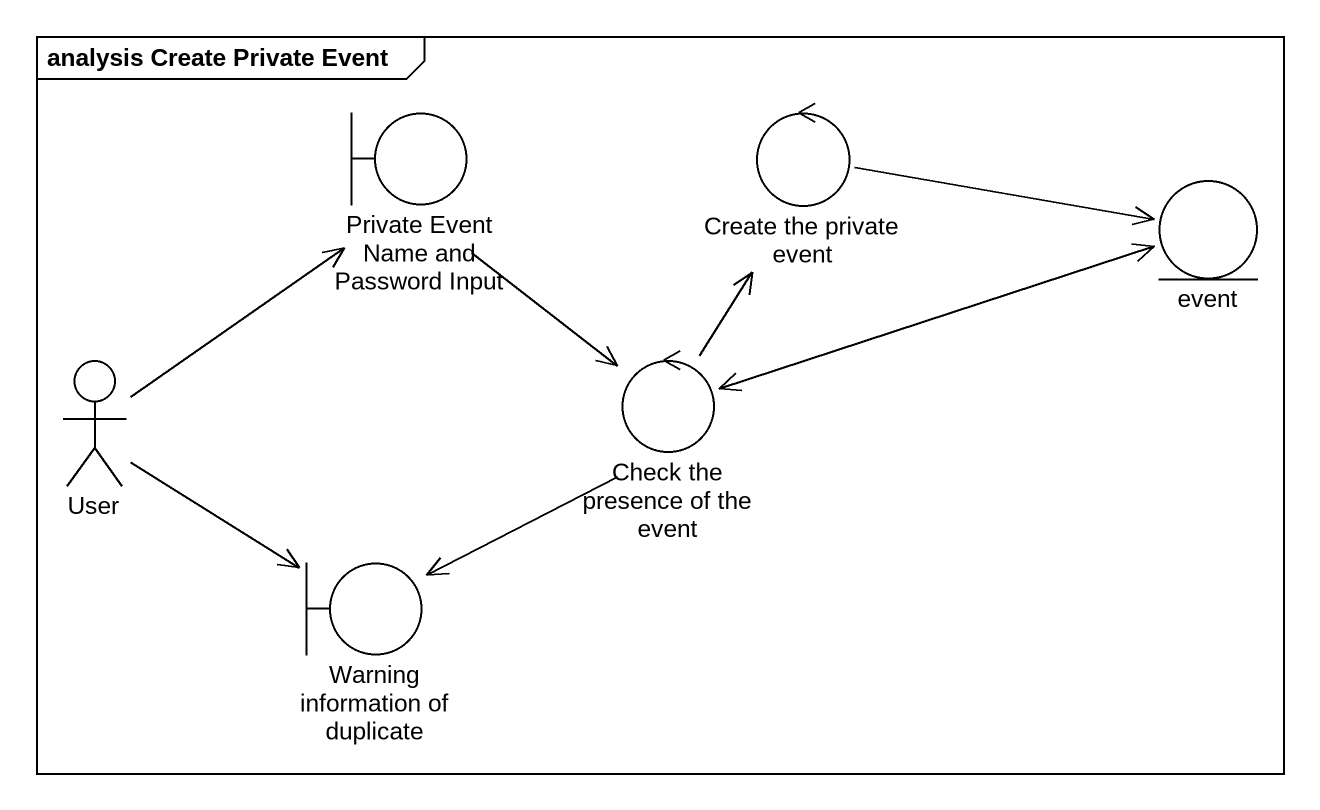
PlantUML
@startuml
mainframe analysis Create Private Event
boundary "Private Event Name and Password Input" as Private_Event_Name_and
control "Create the private event" as Create_the_private_event
entity event
actor User
control "Check the presence of the event" as Check_the_presence_of_the
boundary "Warning information of duplicate" as Warning_information_of
Private_Event_Name_and --> Check_the_presence_of_the
Create_the_private_event -right-> event
event -left-> Check_the_presence_of_the
User -up-> Private_Event_Name_and
User --> Warning_information_of
Check_the_presence_of_the -up-> Create_the_private_event
Check_the_presence_of_the -right-> event
Check_the_presence_of_the --> Warning_information_of
@enduml
